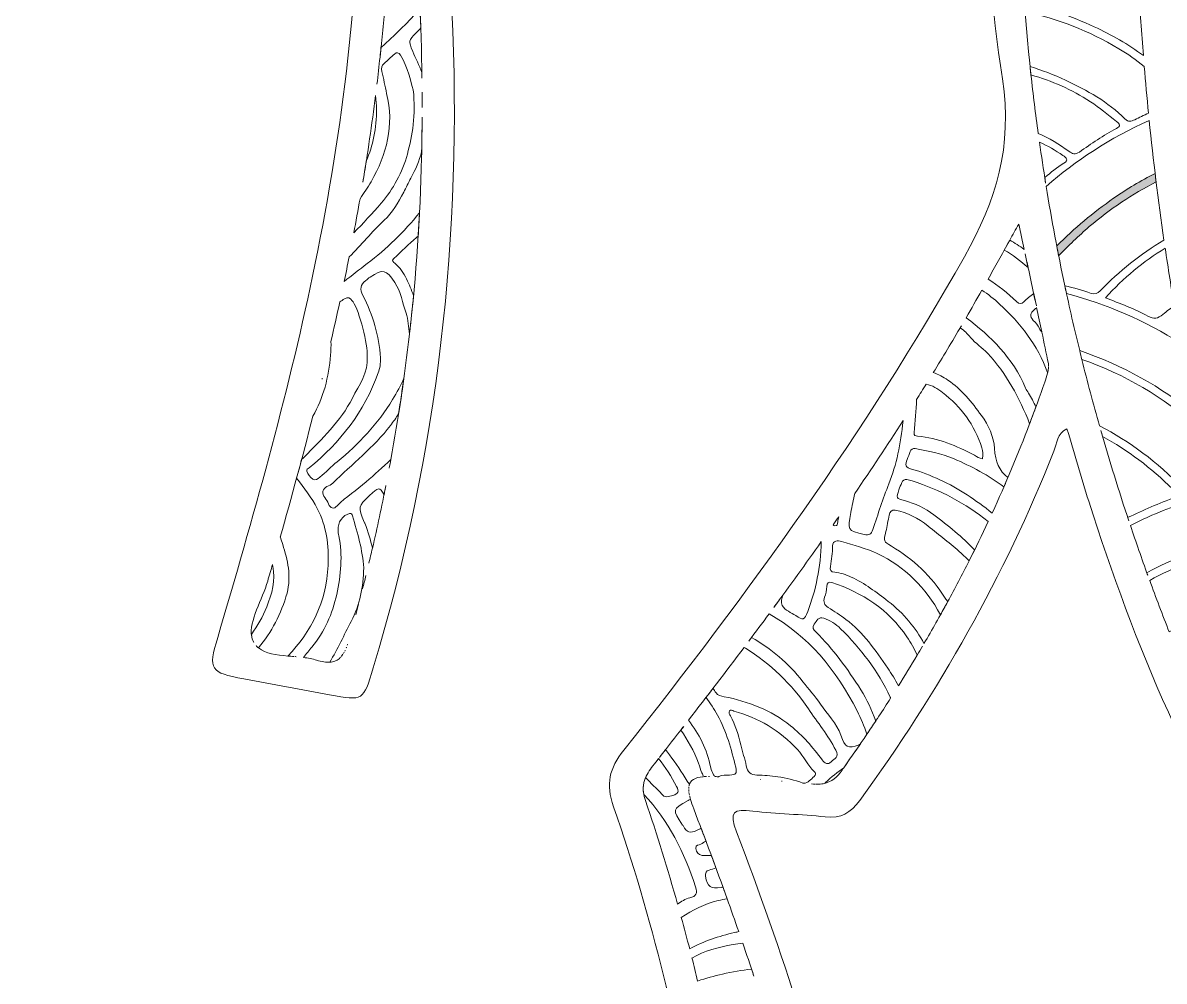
# Model space of a CAD drawing. Extents: x 39 to 1962, y -794 to -206.
# Drawn here: x 39.5 to 190.4, y -694.8 to -568 of the extents above; entities that cross this region are included whole.
import ezdxf

# ---------------------------------------------------------------- set-up
doc = ezdxf.new("R2010")
doc.units = 0
doc.header["$MEASUREMENT"] = 0
doc.layers.add('Layer 1', color=7, linetype='Continuous')

# ---------------------------------------------------------------- blocks, each defined once
blk = doc.blocks.new('block 3')
at = {"layer": 'Layer 1', "true_color": 0xffffff}
h = blk.add_hatch(color=7, dxfattribs=at)
h.dxf.hatch_style = 2
edge = h.paths.add_edge_path()
edge.add_spline(control_points=[(180.51, -594.99), (183.24, -592.65), (186.21, -590.69), (189.36, -589.08), (189.31, -588.71), (189.26, -588.33), (189.22, -587.96), (187.32, -588.91), (185.48, -589.99), (183.73, -591.23), (181.04, -593.14), (178.51, -595.21), (176.21, -597.54), (176.3, -597.98), (176.38, -598.41), (176.46, -598.85), (177.75, -597.5), (179.09, -596.21), (180.51, -594.99)], knot_values=[0, 0, 0, 0, 1, 1, 1, 2, 2, 2, 3, 3, 3, 4, 4, 4, 5, 5, 5, 6, 6, 6, 6], degree=3, periodic=1)
at = {"layer": 'Layer 1', "lineweight": 0}
for points, knots in [([(393.1, -365.01), (402.1, -360.03), (410.87, -354.67), (419.38, -348.9), (441.44, -333.94), (460.4, -315.92), (474.68, -293.21), (476.14, -290.88), (476.2, -289.34), (474, -287.48), (470.25, -284.29), (466.73, -280.83), (463.09, -277.51), (460.36, -275.03), (459.69, -275.11), (457.68, -278.22), (437.77, -308.85), (412.73, -334.57), (383.28, -356.07), (381.5, -357.37), (380.16, -358.92), (379.01, -360.77), (369.69, -375.81), (359.8, -390.44), (347.75, -403.49), (340.34, -411.52), (332.34, -418.91), (323.25, -425.39), (319.92, -418.65), (316.47, -412.25), (312.69, -406.03), (312.05, -404.98), (312.32, -404), (312.5, -402.94), (314.88, -388.68), (315.68, -374.41), (312.74, -360.13), (309.8, -345.89), (303.75, -333.59), (290.87, -325.66), (289.62, -324.89), (289.75, -324.26), (290.25, -323.1), (295.27, -311.51), (296.1, -299.71), (291.68, -287.77), (291.04, -286.05), (291.71, -285.23), (292.77, -284.21), (297.51, -279.71), (302.17, -275.14), (306.93, -270.65), (320.35, -258), (334.2, -245.87), (350.31, -236.63), (369.09, -225.88), (388.99, -221.25), (410.52, -225.5), (425.78, -228.51), (439.47, -235.21), (452.46, -243.53), (453.79, -244.38), (455.22, -245.74), (456.65, -243.92), (458.11, -242.07), (456.35, -240.99), (455.25, -239.94), (450.9, -235.79), (446.32, -231.93), (441.45, -228.41), (416.56, -210.46), (389.6, -206.01), (360.48, -216.11), (343.7, -221.92), (328.86, -231.24), (314.82, -241.93), (302.87, -251.02), (291.78, -261.11), (280.8, -271.33), (279.84, -272.22), (279.14, -273.43), (277.29, -272.73), (271.76, -270.63), (266.11, -271.08), (260.55, -272.66), (258.82, -273.15), (257.28, -273.12), (255.55, -272.64), (251.51, -271.53), (247.18, -270.36), (243.21, -271.79), (237.94, -273.69), (234.56, -271.74), (231.48, -267.93), (231.28, -267.68), (231.03, -267.47), (230.8, -267.25), (214.83, -252.45), (198.42, -238.2), (179.5, -227.18), (164.15, -218.24), (147.94, -211.72), (129.96, -210.84), (101.87, -209.46), (79.56, -221.94), (59.97, -240.66), (58.97, -241.62), (58.25, -242.7), (59.37, -244), (60.45, -245.27), (61.63, -244.74), (62.8, -244.02), (66.37, -241.85), (69.9, -239.6), (73.55, -237.58), (86.52, -230.41), (100.19, -225.37), (115.09, -224.17), (135.28, -222.54), (153.33, -228.74), (170.18, -239.25), (190.25, -251.77), (206.82, -268.43), (223.73, -284.69), (224.59, -285.52), (224.84, -286.31), (224.39, -287.52), (219.89, -299.58), (220.67, -311.47), (225.76, -323.15), (226.29, -324.37), (226.19, -324.98), (225.01, -325.7), (212.58, -333.38), (206.48, -345.23), (203.48, -358.98), (200.41, -372.99), (200.86, -387.08), (203.27, -401.13), (203.74, -403.91), (203.47, -406.21), (201.96, -408.68), (199.17, -413.24), (196.6, -417.95), (194.29, -422.77), (193.08, -425.29), (192.18, -425.07), (190.27, -423.58), (184.44, -419.02), (178.83, -414.22), (173.57, -409.01), (159.02, -394.56), (147.63, -377.71), (136.75, -360.47), (135.83, -359.02), (134.89, -357.65), (133.45, -356.61), (103.54, -334.97), (78.23, -308.92), (58.21, -277.83), (56.73, -275.53), (55.37, -275.25), (53.38, -277.14), (49.97, -280.39), (46.47, -283.55), (43, -286.75), (39.46, -290.02), (39.5, -289.99), (42.11, -294.14), (55.67, -315.71), (73.62, -332.97), (94.44, -347.42), (103.59, -353.77), (113.1, -359.58), (122.84, -364.98), (125.03, -366.2), (125.19, -367.14), (123.76, -369.05), (122.03, -371.36), (120.78, -374.05), (118.97, -376.28), (116.93, -378.78), (117.14, -380.77), (118.84, -383.43), (134.92, -408.61), (155.65, -428.71), (182.54, -442.12), (184.49, -443.09), (184.84, -444), (184.05, -446.02), (178.91, -459.21), (175.08, -472.79), (172.36, -486.69), (172.01, -488.46), (171.22, -489.8), (169.93, -491.04), (164.14, -496.62), (158.05, -501.85), (151.6, -506.67), (131.99, -521.33), (110.28, -532.16), (87.72, -541.37), (84.96, -542.5), (83.83, -543.89), (83.85, -547.02), (83.97, -565.41), (81.52, -583.55), (77.78, -601.52), (74.41, -617.67), (69.89, -633.53), (65.23, -649.34), (63.96, -653.62), (64.21, -653.97), (68.67, -654.81), (72.46, -655.52), (76.24, -656.23), (80.04, -656.92), (84.51, -657.73), (84.49, -657.71), (85.81, -653.34), (94.41, -624.96), (97.62, -595.95), (96.22, -566.37), (96.1, -563.76), (96.21, -561.13), (96.21, -558.46), (97.36, -558.55), (98.01, -559.39), (98.54, -560.08), (101.22, -563.55), (104.05, -563.19), (107.76, -561.45), (128.93, -551.52), (147.79, -538.36), (164.25, -521.77), (165.27, -520.75), (165.99, -519.43), (166.86, -518.25), (167.17, -518.51), (167.49, -518.78), (167.81, -519.04), (166.27, -537.89), (166.16, -556.79), (169.02, -575.44), (170.39, -584.42), (168.22, -591.5), (163.99, -598.98), (150.94, -622.11), (135.39, -643.47), (118.96, -664.23), (117.02, -666.68), (116.52, -668.68), (117.59, -671.73), (122.74, -686.41), (126.27, -701.52), (128.92, -716.84), (132.78, -739.14), (134.55, -761.67), (135.88, -784.24), (136.05, -787.06), (136.97, -788.29), (139.83, -788.37), (144.43, -788.51), (149.02, -788.92), (153.62, -789.17), (157.71, -789.39), (158.09, -789.01), (157.96, -784.96), (157.32, -764.11), (154.05, -743.63), (149.1, -723.39), (145.07, -706.94), (139.9, -690.85), (133.86, -675.05), (132.82, -672.34), (133.48, -671.99), (136, -672.29), (139.18, -672.68), (142.41, -672.7), (145.6, -673.06), (147.68, -673.3), (148.94, -672.54), (150.15, -670.88), (160.62, -656.53), (169.29, -641.2), (175.84, -624.68), (176.23, -623.68), (176.22, -622.35), (177.56, -621.73), (178.53, -624.96), (179.42, -628.16), (180.43, -631.31), (186.54, -650.34), (194, -668.76), (205.69, -685.16), (210.88, -692.45), (216.78, -699.11), (224.93, -703.26), (234.01, -707.89), (242.13, -706.02), (248.25, -697.99), (251.88, -693.23), (253.98, -687.74), (255.55, -682.03), (256.38, -679.03), (257.08, -675.99), (258.05, -672.09), (259.04, -676.08), (259.72, -679.18), (260.6, -682.22), (262.61, -689.17), (265.18, -695.85), (270.57, -701), (275.02, -705.26), (280.27, -706.67), (286.27, -705.13), (292.39, -703.55), (297.26, -699.91), (301.61, -695.54), (313.49, -683.63), (320.92, -668.94), (327.47, -653.73), (331.92, -643.4), (335.37, -632.71), (338.68, -621.17), (339.37, -622.72), (339.79, -623.57), (340.14, -624.45), (346.72, -641.07), (355.35, -656.54), (366, -670.9), (367.23, -672.55), (368.5, -673.29), (370.56, -673.06), (373.86, -672.69), (377.19, -672.63), (380.49, -672.27), (382.79, -672.01), (383.25, -672.46), (382.37, -674.78), (376.66, -689.8), (371.66, -705.05), (367.7, -720.63), (362.29, -741.86), (358.77, -763.37), (358.13, -785.31), (358.04, -788.18), (358.81, -789.51), (361.91, -789.23), (366.82, -788.79), (371.74, -788.52), (376.66, -788.31), (379.02, -788.21), (380.06, -787.31), (380.22, -784.84), (380.99, -772.98), (381.75, -761.11), (382.82, -749.27), (385.05, -724.69), (388.78, -700.31), (396.85, -676.92), (399.27, -669.92), (398.21, -665.39), (393.72, -659.81), (376.32, -638.16), (360.52, -615.39), (347.62, -590.69), (346.25, -588.07), (345.91, -585.58), (346.33, -582.71), (348.66, -566.56), (349.53, -550.32), (349.08, -534.01), (348.95, -529.05), (348.63, -524.09), (348.39, -519.13), (348.72, -518.88), (349.04, -518.62), (349.37, -518.37), (350.31, -519.66), (351.1, -521.09), (352.22, -522.21), (369.01, -539.1), (388.3, -552.39), (410.02, -562.19), (412.7, -563.39), (414.6, -563.24), (416.51, -560.99), (417.41, -559.92), (418.42, -558.76), (420.07, -558.25), (420.07, -559.04), (420.1, -559.56), (420.06, -560.09), (418.99, -577.02), (419.32, -593.92), (421.34, -610.78), (423.12, -625.59), (426.18, -640.13), (430.44, -654.43), (431.14, -656.76), (432.21, -657.81), (434.85, -657.21), (439.23, -656.2), (443.66, -655.44), (448.1, -654.71), (450.93, -654.24), (451.94, -653.1), (451.01, -650.11), (449, -643.67), (447.23, -637.16), (445.43, -630.67), (437.74, -602.81), (432.05, -574.63), (432.24, -545.56), (432.25, -543.4), (431.13, -542.57), (429.43, -541.84), (422.26, -538.74), (415.05, -535.73), (407.99, -532.4), (385.48, -521.79), (364.49, -508.86), (346.54, -491.4), (345.01, -489.92), (344.03, -488.35), (343.63, -486.24), (341.08, -472.85), (337.4, -459.76), (332.44, -447.08), (331.18, -443.87), (332.02, -442.81), (334.76, -441.42), (361.45, -427.86), (381.9, -407.6), (397.73, -382.42), (398.94, -380.49), (398.94, -379.03), (397.61, -377.2), (395.67, -374.51), (394.11, -371.55), (392.17, -368.86), (390.82, -367), (391.1, -366.11), (393.1, -365.01)], [0, 0, 0, 0, 1, 1, 1, 2, 2, 2, 3, 3, 3, 4, 4, 4, 5, 5, 5, 6, 6, 6, 7, 7, 7, 8, 8, 8, 9, 9, 9, 10, 10, 10, 11, 11, 11, 12, 12, 12, 13, 13, 13, 14, 14, 14, 15, 15, 15, 16, 16, 16, 17, 17, 17, 18, 18, 18, 19, 19, 19, 20, 20, 20, 21, 21, 21, 22, 22, 22, 23, 23, 23, 24, 24, 24, 25, 25, 25, 26, 26, 26, 27, 27, 27, 28, 28, 28, 29, 29, 29, 30, 30, 30, 31, 31, 31, 32, 32, 32, 33, 33, 33, 34, 34, 34, 35, 35, 35, 36, 36, 36, 37, 37, 37, 38, 38, 38, 39, 39, 39, 40, 40, 40, 41, 41, 41, 42, 42, 42, 43, 43, 43, 44, 44, 44, 45, 45, 45, 46, 46, 46, 47, 47, 47, 48, 48, 48, 49, 49, 49, 50, 50, 50, 51, 51, 51, 52, 52, 52, 53, 53, 53, 54, 54, 54, 55, 55, 55, 56, 56, 56, 57, 57, 57, 58, 58, 58, 59, 59, 59, 60, 60, 60, 61, 61, 61, 62, 62, 62, 63, 63, 63, 64, 64, 64, 65, 65, 65, 66, 66, 66, 67, 67, 67, 68, 68, 68, 69, 69, 69, 70, 70, 70, 71, 71, 71, 72, 72, 72, 73, 73, 73, 74, 74, 74, 75, 75, 75, 76, 76, 76, 77, 77, 77, 78, 78, 78, 79, 79, 79, 80, 80, 80, 81, 81, 81, 82, 82, 82, 83, 83, 83, 84, 84, 84, 85, 85, 85, 86, 86, 86, 87, 87, 87, 88, 88, 88, 89, 89, 89, 90, 90, 90, 91, 91, 91, 92, 92, 92, 93, 93, 93, 94, 94, 94, 95, 95, 95, 96, 96, 96, 97, 97, 97, 98, 98, 98, 99, 99, 99, 100, 100, 100, 101, 101, 101, 102, 102, 102, 103, 103, 103, 104, 104, 104, 105, 105, 105, 106, 106, 106, 107, 107, 107, 108, 108, 108, 109, 109, 109, 110, 110, 110, 111, 111, 111, 112, 112, 112, 113, 113, 113, 114, 114, 114, 115, 115, 115, 116, 116, 116, 117, 117, 117, 118, 118, 118, 119, 119, 119, 120, 120, 120, 121, 121, 121, 122, 122, 122, 123, 123, 123, 124, 124, 124, 125, 125, 125, 126, 126, 126, 127, 127, 127, 128, 128, 128, 129, 129, 129, 130, 130, 130, 131, 131, 131, 132, 132, 132, 133, 133, 133, 134, 134, 134, 135, 135, 135, 136, 136, 136, 137, 137, 137, 138, 138, 138, 139, 139, 139, 140, 140, 140, 141, 141, 141, 142, 142, 142, 143, 143, 143, 144, 144, 144, 145, 145, 145, 146, 146, 146, 147, 147, 147, 148, 148, 148, 148]), ([(177.37, -575.62), (175.82, -574.88), (174.25, -574.29), (172.68, -573.82), (172.72, -574.18), (172.76, -574.54), (172.8, -574.9), (171.91, -566.74), (171.37, -558.53), (171.18, -550.28), (176.52, -550.99), (181.76, -552.48), (186.71, -554.7), (186.79, -557.23), (186.89, -559.75), (187.02, -562.27), (182.09, -559.57), (176.8, -557.82), (171.4, -556.99), (171.42, -557.32), (171.44, -557.65), (171.46, -557.99), (176.92, -558.83), (182.17, -560.63), (187.07, -563.42), (187.23, -566.4), (187.43, -569.38), (187.67, -572.35), (185.65, -570.87), (183.48, -569.6), (181.17, -568.55), (178.09, -567.14), (175, -566.11), (171.92, -565.45), (171.95, -565.82), (171.98, -566.19), (172.01, -566.55), (176.35, -567.47), (180.48, -569.11), (184.42, -571.45), (185.61, -572.16), (186.72, -572.95), (187.78, -573.8), (187.95, -575.86), (188.14, -577.92), (188.34, -579.98), (187.73, -580.26), (187.13, -580.54), (186.53, -580.84), (186.06, -581.07), (185.67, -581.18), (185.23, -580.74), (182.99, -578.45), (180.21, -576.98), (177.37, -575.62)], [0, 0, 0, 0, 1, 1, 1, 2, 2, 2, 3, 3, 3, 4, 4, 4, 5, 5, 5, 6, 6, 6, 7, 7, 7, 8, 8, 8, 9, 9, 9, 10, 10, 10, 11, 11, 11, 12, 12, 12, 13, 13, 13, 14, 14, 14, 15, 15, 15, 16, 16, 16, 17, 17, 17, 18, 18, 18, 18]), ([(87.39, -565.37), (87.39, -565.37), (87.39, -565.37), (87.39, -565.37), (88.18, -564.51), (88.91, -563.57), (89.56, -562.53), (90.5, -561.02), (91.09, -559.41), (91.46, -557.74), (91.36, -556.52), (91.26, -555.31), (91.14, -554.09), (91.82, -561.16), (92.16, -568.24), (92.25, -575.33), (92.25, -575.08), (92.25, -574.83), (92.24, -574.58), (91.88, -573.64), (91.4, -572.74), (91.03, -571.81), (90.46, -570.38), (90.44, -570.4), (91.49, -569.35), (91.7, -569.14), (91.9, -568.92), (92.09, -568.69), (92.06, -567.86), (92.03, -567.03), (91.99, -566.19), (90.53, -567.88), (88.88, -569.4), (87.24, -570.94), (87.11, -571.06), (86.97, -571.18), (86.83, -571.3), (86.79, -571.73), (86.75, -572.15), (86.7, -572.58), (86.58, -573.77), (86.44, -574.95), (86.3, -576.13), (86.44, -574.95), (86.58, -573.77), (86.7, -572.58), (86.95, -570.18), (87.18, -567.78), (87.39, -565.37)], [0, 0, 0, 0, 1, 1, 1, 2, 2, 2, 3, 3, 3, 4, 4, 4, 5, 5, 5, 6, 6, 6, 7, 7, 7, 8, 8, 8, 9, 9, 9, 10, 10, 10, 11, 11, 11, 12, 12, 12, 13, 13, 13, 14, 14, 14, 15, 15, 15, 16, 16, 16, 16]), ([(84.06, -591.29), (84.57, -590.56), (85.06, -589.82), (85.51, -589.04), (87.61, -585.45), (88.59, -581.59), (87.58, -577.37), (87.35, -576.4), (87.18, -575.42), (86.95, -574.45), (86.85, -574.02), (86.9, -573.69), (87.25, -573.39), (87.71, -573), (88.14, -572.56), (88.6, -572.16), (88.9, -571.88), (89.17, -571.91), (89.4, -572.29), (90.39, -573.94), (90.76, -575.82), (91.1, -576.9), (91.45, -580.29), (91.01, -582.88), (90.32, -585.39), (89.67, -587.81), (88.47, -590.03), (86.84, -591.9), (85.68, -593.24), (84.47, -594.55), (83.23, -595.82), (83.52, -594.31), (83.79, -592.8), (84.06, -591.29)], [0, 0, 0, 0, 1, 1, 1, 2, 2, 2, 3, 3, 3, 4, 4, 4, 5, 5, 5, 6, 6, 6, 7, 7, 7, 8, 8, 8, 9, 9, 9, 10, 10, 10, 11, 11, 11, 11]), ([(173.75, -582.65), (173.4, -580.08), (173.09, -577.5), (172.8, -574.92), (175.54, -575.7), (178.16, -576.85), (180.65, -578.46), (181.87, -579.24), (182.97, -580.2), (184.12, -581.07), (184.57, -581.41), (184.73, -581.69), (184.09, -582.01), (182.36, -582.9), (180.79, -584.03), (179.2, -585.12), (178.64, -585.5), (178.28, -585.36), (177.82, -585.02), (176.55, -584.08), (175.18, -583.28), (173.75, -582.65)], [0, 0, 0, 0, 1, 1, 1, 2, 2, 2, 3, 3, 3, 4, 4, 4, 5, 5, 5, 6, 6, 6, 7, 7, 7, 7]), ([(86.12, -577.62), (86.12, -577.62), (86.12, -577.62), (86.11, -577.63), (86.19, -578.28), (86.22, -578.89), (86.24, -579.4), (86.25, -582.01), (85.76, -584.28), (84.88, -586.33), (84.74, -587.26), (84.59, -588.19), (84.43, -589.11), (85.07, -585.3), (85.63, -581.47), (86.12, -577.62)], [0, 0, 0, 0, 1, 1, 1, 2, 2, 2, 3, 3, 3, 4, 4, 4, 5, 5, 5, 5]), ([(92.27, -579.23), (92.27, -578.56), (92.27, -577.89), (92.27, -577.22), (92.27, -577.89), (92.27, -578.56), (92.27, -579.23)], [0, 0, 0, 0, 1, 1, 1, 2, 2, 2, 2]), ([(90.61, -609.13), (90.8, -607.46), (90.97, -605.79), (91.13, -604.11), (90.86, -603.37), (90.56, -602.63), (90.22, -601.91), (89.84, -601.12), (89.32, -600.42), (88.67, -599.84), (88.48, -599.67), (88.17, -599.52), (88.53, -599.19), (89.53, -598.27), (90.52, -597.33), (91.52, -596.41), (91.6, -596.34), (91.67, -596.28), (91.75, -596.24), (91.81, -595.21), (91.88, -594.17), (91.93, -593.14), (89.9, -595.68), (87.58, -597.92), (85.01, -599.87), (83.98, -600.65), (82.97, -601.45), (81.95, -602.25), (82.18, -601.17), (82.41, -600.08), (82.62, -598.99), (82.62, -598.99), (82.62, -598.99), (82.62, -598.99), (84.22, -597.44), (85.62, -595.68), (87.24, -594.15), (88.31, -593.16), (89.13, -591.81), (89.83, -590.44), (90.15, -589.82), (90.45, -589.18), (90.79, -588.57), (91.42, -587.43), (91.88, -586.27), (92.21, -585.09), (92.24, -583.55), (92.26, -582.02), (92.27, -580.49), (92.26, -582.28), (92.24, -584.07), (92.2, -585.86), (92.03, -593.67), (91.49, -601.42), (90.61, -609.13)], [0, 0, 0, 0, 1, 1, 1, 2, 2, 2, 3, 3, 3, 4, 4, 4, 5, 5, 5, 6, 6, 6, 7, 7, 7, 8, 8, 8, 9, 9, 9, 10, 10, 10, 11, 11, 11, 12, 12, 12, 13, 13, 13, 14, 14, 14, 15, 15, 15, 16, 16, 16, 17, 17, 17, 18, 18, 18, 18]), ([(174.81, -589.67), (178.69, -586.28), (183.26, -583.25), (188.44, -580.93), (188.97, -586.22), (189.62, -591.5), (190.39, -596.78), (190.39, -596.78), (190.39, -596.77), (190.39, -596.77), (187.29, -598.62), (184.48, -600.85), (181.95, -603.46), (181.59, -603.82), (181.27, -603.98), (180.77, -603.81), (179.62, -603.42), (178.45, -603.09), (177.27, -602.8), (176.35, -598.44), (175.53, -594.06), (174.81, -589.67)], [0, 0, 0, 0, 1, 1, 1, 2, 2, 2, 3, 3, 3, 4, 4, 4, 5, 5, 5, 6, 6, 6, 7, 7, 7, 7]), ([(173.92, -583.81), (174.99, -584.31), (176.02, -584.89), (177.02, -585.56), (177.5, -585.89), (177.82, -586.17), (177.14, -586.59), (176.24, -587.15), (175.42, -587.81), (174.63, -588.5), (174.66, -588.74), (174.7, -588.99), (174.74, -589.23), (174.45, -587.43), (174.18, -585.62), (173.92, -583.81)], [0, 0, 0, 0, 1, 1, 1, 2, 2, 2, 3, 3, 3, 4, 4, 4, 5, 5, 5, 5]), ([(180.51, -594.99), (183.24, -592.65), (186.21, -590.69), (189.36, -589.08), (189.31, -588.71), (189.26, -588.33), (189.22, -587.96), (187.32, -588.91), (185.48, -589.99), (183.73, -591.23), (181.04, -593.14), (178.51, -595.21), (176.21, -597.54), (176.3, -597.98), (176.38, -598.41), (176.46, -598.85), (177.75, -597.5), (179.09, -596.21), (180.51, -594.99)], [0, 0, 0, 0, 1, 1, 1, 2, 2, 2, 3, 3, 3, 4, 4, 4, 5, 5, 5, 6, 6, 6, 6]), ([(171.18, -594.65), (171.42, -595.78), (171.66, -596.9), (171.9, -598), (171.29, -597.55), (170.65, -597.14), (170, -596.76), (170.38, -596.08), (170.77, -595.38), (171.18, -594.65)], [0, 0, 0, 0, 1, 1, 1, 2, 2, 2, 3, 3, 3, 3]), ([(169.94, -596.88), (169.71, -597.29), (169.49, -597.69), (169.27, -598.08), (170.4, -598.74), (171.45, -599.51), (172.42, -600.41), (172.29, -599.8), (172.16, -599.19), (172.02, -598.57), (172.53, -600.93), (173.03, -603.23), (173.51, -605.48), (173.39, -604.94), (173.28, -604.4), (173.16, -603.85), (172.7, -604.16), (172.26, -604.51), (171.87, -604.92), (171.53, -605.29), (171.24, -605.23), (170.9, -604.9), (169.73, -603.78), (168.49, -602.76), (167.13, -601.92), (168.03, -600.31), (168.93, -598.68), (169.94, -596.88)], [0, 0, 0, 0, 1, 1, 1, 2, 2, 2, 3, 3, 3, 4, 4, 4, 5, 5, 5, 6, 6, 6, 7, 7, 7, 8, 8, 8, 9, 9, 9, 9]), ([(191.82, -605.78), (191.8, -605.66), (191.78, -605.55), (191.76, -605.43), (191.25, -605.8), (190.75, -606.19), (190.26, -606.59), (189.55, -607.17), (189.05, -607.24), (188.27, -606.82), (186.48, -605.86), (184.57, -605.15), (182.65, -604.4), (185.01, -601.79), (187.67, -599.6), (190.55, -597.83), (190.94, -600.48), (191.36, -603.13), (191.82, -605.78)], [0, 0, 0, 0, 1, 1, 1, 2, 2, 2, 3, 3, 3, 4, 4, 4, 5, 5, 5, 6, 6, 6, 6]), ([(88.36, -617.86), (86.41, -621.08), (83.89, -623.75), (81.03, -626.09), (80.25, -626.74), (79.52, -627.46), (78.75, -628.13), (78.48, -628.36), (78.18, -628.64), (77.8, -628.37), (77.43, -628.11), (77.17, -627.74), (77.01, -627.31), (76.92, -627.06), (77.19, -627.01), (77.33, -626.89), (81.42, -623.54), (84.63, -619.48), (86.47, -614.31), (86.57, -614.02), (86.65, -613.72), (86.7, -613.41), (86.75, -613.05), (86.75, -612.67), (86.78, -612.35), (86.59, -609.38), (85.74, -606.66), (84.44, -604.1), (84, -603.25), (84.12, -602.67), (84.81, -602.13), (85, -601.98), (85.19, -601.81), (85.39, -601.67), (87.05, -600.54), (87.54, -600.63), (88.67, -602.38), (89.46, -603.6), (89.68, -605.07), (90.14, -606.42), (90.43, -607.29), (90.49, -608.25), (90.6, -609.19), (89.96, -614.75), (89.14, -620.29), (88.13, -625.8), (87.06, -626.8), (85.96, -627.77), (84.87, -628.75), (83.64, -629.87), (82.18, -630.67), (81.04, -631.91), (80.6, -632.39), (80.12, -632.28), (79.89, -631.65), (79.68, -631.06), (79.04, -630.61), (79.15, -629.99), (79.26, -629.38), (80.04, -629.32), (80.45, -628.92), (83.02, -626.39), (85.87, -624.18), (88.09, -621.28), (88.47, -620.79), (88.82, -620.28), (89.16, -619.76), (89.41, -618.18), (89.64, -616.6), (89.86, -615.01), (89.45, -615.99), (88.93, -616.93), (88.36, -617.86)], [0, 0, 0, 0, 1, 1, 1, 2, 2, 2, 3, 3, 3, 4, 4, 4, 5, 5, 5, 6, 6, 6, 7, 7, 7, 8, 8, 8, 9, 9, 9, 10, 10, 10, 11, 11, 11, 12, 12, 12, 13, 13, 13, 14, 14, 14, 15, 15, 15, 16, 16, 16, 17, 17, 17, 18, 18, 18, 19, 19, 19, 20, 20, 20, 21, 21, 21, 22, 22, 22, 23, 23, 23, 24, 24, 24, 24]), ([(172.63, -621.02), (172.91, -620.29), (173.19, -619.57), (173.45, -618.83), (173.15, -618.21), (172.82, -617.6), (172.47, -617), (172.34, -616.78), (172.19, -616.58), (172.09, -616.34), (170.39, -612.33), (167.48, -609.51), (164.22, -607.03), (164.92, -605.83), (165.61, -604.62), (166.29, -603.4), (167.14, -603.92), (167.91, -604.54), (168.65, -605.23), (171.38, -607.76), (173.7, -610.63), (174.97, -614.29), (174.98, -614.32), (174.99, -614.34), (175, -614.37), (174.89, -614.78), (174.74, -615.19), (174.61, -615.57), (173.98, -617.41), (173.32, -619.22), (172.63, -621.02)], [0, 0, 0, 0, 1, 1, 1, 2, 2, 2, 3, 3, 3, 4, 4, 4, 5, 5, 5, 6, 6, 6, 7, 7, 7, 8, 8, 8, 9, 9, 9, 10, 10, 10, 10]), ([(177.28, -602.81), (177.35, -603.15), (177.42, -603.5), (177.5, -603.84), (182.78, -605.21), (187.83, -607.41), (192.64, -610.43), (193.25, -613.71), (193.89, -616.99), (194.59, -620.26), (194.56, -620.13), (194.53, -619.99), (194.5, -619.86), (190.03, -616.16), (184.94, -613.33), (179.24, -611.39), (178.54, -608.54), (177.88, -605.68), (177.28, -602.81)], [0, 0, 0, 0, 1, 1, 1, 2, 2, 2, 3, 3, 3, 4, 4, 4, 5, 5, 5, 6, 6, 6, 6]), ([(77.82, -620.07), (79.23, -617.64), (79.91, -614.88), (80.17, -611.97), (80.22, -611.38), (80.23, -610.78), (80.21, -610.18), (80.21, -610.18), (80.21, -610.18), (80.21, -610.19), (80.61, -608.44), (81, -606.7), (81.38, -604.95), (81.38, -604.95), (81.38, -604.95), (81.38, -604.95), (81.59, -604.82), (81.79, -604.68), (82, -604.54), (82.43, -604.25), (82.76, -604.34), (83.03, -604.78), (83.06, -604.83), (83.09, -604.87), (83.13, -604.92), (83.97, -606.17), (85.13, -610.56), (85.01, -612.21), (85.2, -614.26), (83.92, -615.92), (83.04, -617.67), (81.49, -620.76), (79, -623.07), (76.65, -625.47), (76.53, -625.6), (76.43, -625.69), (76.33, -625.77), (76.11, -626.6), (75.89, -627.42), (75.67, -628.25), (76.64, -629.56), (77.66, -630.82), (78.41, -632.27), (79.6, -634.57), (79.97, -637.13), (79.84, -639.79), (79.6, -644.66), (77.64, -648.54), (74.49, -651.78), (72.99, -651.65), (71.56, -651.46), (70.64, -650.72), (72.34, -648.62), (73.65, -646.25), (74.4, -643.45), (75, -641.2), (74.47, -639.1), (73.84, -637.02), (73.74, -636.69), (73.62, -636.36), (73.52, -636.03), (73.52, -636.04), (73.51, -636.04), (73.51, -636.05), (75.01, -630.74), (76.46, -625.41), (77.82, -620.07)], [0, 0, 0, 0, 1, 1, 1, 2, 2, 2, 3, 3, 3, 4, 4, 4, 5, 5, 5, 6, 6, 6, 7, 7, 7, 8, 8, 8, 9, 9, 9, 10, 10, 10, 11, 11, 11, 12, 12, 12, 13, 13, 13, 14, 14, 14, 15, 15, 15, 16, 16, 16, 17, 17, 17, 18, 18, 18, 19, 19, 19, 20, 20, 20, 21, 21, 21, 22, 22, 22, 22]), ([(174.23, -608.91), (174.11, -608.81), (174.01, -608.66), (173.91, -608.46), (173.72, -608.06), (173.42, -607.7), (173.11, -607.39), (172.56, -606.81), (172.71, -606.43), (173.26, -605.93), (173.36, -605.85), (173.46, -605.77), (173.55, -605.69), (173.78, -606.77), (174.01, -607.84), (174.23, -608.91)], [0, 0, 0, 0, 1, 1, 1, 2, 2, 2, 3, 3, 3, 4, 4, 4, 5, 5, 5, 5]), ([(160.75, -628.47), (159.53, -627.92), (158.3, -627.4), (157.01, -627.06), (156.23, -626.86), (156.11, -626.47), (156.42, -625.78), (156.57, -625.45), (156.69, -625.1), (156.82, -624.75), (156.93, -624.44), (157.15, -624.31), (157.46, -624.33), (159.18, -624.71), (160.94, -624.97), (162.57, -625.67), (164.95, -626.69), (167.19, -627.91), (169.23, -629.4), (169.41, -628.99), (169.58, -628.57), (169.76, -628.16), (168.59, -627.32), (168.08, -626.08), (167.98, -624.34), (167.9, -622.81), (167.18, -621.24), (166.25, -619.97), (164.97, -618.21), (163.61, -616.5), (161.8, -615.28), (161.19, -614.86), (160.55, -614.51), (159.88, -614.3), (161.14, -612.24), (162.38, -610.17), (163.6, -608.09), (163.55, -608.18), (163.49, -608.27), (163.44, -608.36), (163.94, -608.74), (164.41, -609.15), (164.82, -609.65), (165.48, -610.44), (166.34, -610.98), (167.05, -611.74), (169.59, -614.44), (171.27, -617.65), (172.62, -621.05), (171.1, -625.06), (169.45, -629), (167.67, -632.88), (165.51, -631.17), (163.27, -629.6), (160.75, -628.47)], [0, 0, 0, 0, 1, 1, 1, 2, 2, 2, 3, 3, 3, 4, 4, 4, 5, 5, 5, 6, 6, 6, 7, 7, 7, 8, 8, 8, 9, 9, 9, 10, 10, 10, 11, 11, 11, 12, 12, 12, 13, 13, 13, 14, 14, 14, 15, 15, 15, 16, 16, 16, 17, 17, 17, 18, 18, 18, 18]), ([(175.13, -613.41), (175.13, -613.31), (175.11, -613.21), (175.1, -613.11), (174.82, -611.72), (174.53, -610.33), (174.24, -608.94), (174.53, -610.33), (174.82, -611.72), (175.1, -613.11), (175.11, -613.21), (175.12, -613.31), (175.13, -613.41)], [0, 0, 0, 0, 1, 1, 1, 2, 2, 2, 3, 3, 3, 4, 4, 4, 4]), ([(179.24, -611.4), (179.33, -611.78), (179.43, -612.16), (179.52, -612.54), (179.43, -612.16), (179.33, -611.78), (179.24, -611.4)], [0, 0, 0, 0, 1, 1, 1, 2, 2, 2, 2]), ([(179.52, -612.55), (185.19, -614.51), (190.3, -617.53), (194.87, -621.57), (195.53, -624.64), (196.23, -627.7), (196.97, -630.76), (197.45, -632.75), (197.95, -634.73), (198.46, -636.71), (194.85, -637.63), (191.41, -638.98), (188.12, -640.77), (188.16, -640.88), (188.2, -640.99), (188.25, -641.1), (187.45, -638.91), (186.69, -636.71), (185.95, -634.51), (186.88, -634.05), (187.83, -633.59), (188.8, -633.17), (191.4, -632.03), (194.04, -631.1), (196.88, -630.39), (196.8, -630.04), (196.72, -629.69), (196.63, -629.34), (195.88, -629.54), (195.13, -629.75), (194.39, -629.99), (193.74, -630.2), (193.35, -630.09), (192.87, -629.59), (189.51, -626.13), (185.84, -623.38), (181.87, -621.34), (181.04, -618.42), (180.26, -615.48), (179.52, -612.55)], [0, 0, 0, 0, 1, 1, 1, 2, 2, 2, 3, 3, 3, 4, 4, 4, 5, 5, 5, 6, 6, 6, 7, 7, 7, 8, 8, 8, 9, 9, 9, 10, 10, 10, 11, 11, 11, 12, 12, 12, 13, 13, 13, 13]), ([(175.07, -614.07), (175.05, -614.17), (175.03, -614.27), (175, -614.37), (175.03, -614.27), (175.05, -614.17), (175.07, -614.07)], [0, 0, 0, 0, 1, 1, 1, 2, 2, 2, 2]), ([(175.11, -613.77), (175.1, -613.86), (175.09, -613.95), (175.07, -614.04), (175.09, -613.95), (175.1, -613.86), (175.11, -613.77)], [0, 0, 0, 0, 1, 1, 1, 2, 2, 2, 2]), ([(175.13, -613.47), (175.13, -613.55), (175.13, -613.64), (175.12, -613.72), (175.13, -613.64), (175.13, -613.55), (175.13, -613.47)], [0, 0, 0, 0, 1, 1, 1, 2, 2, 2, 2]), ([(79.03, -615.17), (79.04, -615.13), (79.05, -615.09), (79.06, -615.05), (79.05, -615.09), (79.04, -615.13), (79.03, -615.17)], [0, 0, 0, 0, 1, 1, 1, 2, 2, 2, 2]), ([(157.68, -617.84), (158.1, -617.16), (158.52, -616.49), (158.94, -615.81), (158.94, -615.81), (158.94, -615.82), (158.94, -615.82), (159.75, -616), (160.45, -616.4), (161.11, -616.92), (163.53, -618.82), (165.37, -621.19), (166.3, -624.26), (166.47, -624.81), (166.49, -624.94), (166.38, -625.68), (165.98, -625.66), (165.67, -625.41), (165.34, -625.23), (162.95, -623.99), (160.51, -622.93), (157.81, -622.7), (157.53, -622.67), (157.3, -622.66), (157.33, -622.22), (157.46, -620.76), (157.58, -619.3), (157.68, -617.84)], [0, 0, 0, 0, 1, 1, 1, 2, 2, 2, 3, 3, 3, 4, 4, 4, 5, 5, 5, 6, 6, 6, 7, 7, 7, 8, 8, 8, 9, 9, 9, 9]), ([(149.49, -630.29), (151.67, -627.11), (153.8, -623.9), (155.88, -620.65), (155.58, -623.8), (155.01, -626.44), (154, -629.01), (153.22, -630.98), (152.57, -633.01), (151.9, -635.03), (151.69, -635.69), (151.36, -635.84), (150.75, -635.69), (148.51, -635.16), (148.5, -635.17), (148.97, -632.79), (149.14, -631.95), (149.32, -631.12), (149.49, -630.29), (149.49, -630.29), (149.49, -630.29), (149.49, -630.29)], [0, 0, 0, 0, 1, 1, 1, 2, 2, 2, 3, 3, 3, 4, 4, 4, 5, 5, 5, 6, 6, 6, 7, 7, 7, 7]), ([(185.75, -633.92), (184.42, -629.94), (183.19, -625.95), (182.04, -621.95), (182.12, -622.21), (182.19, -622.48), (182.27, -622.75), (185.6, -624.56), (188.69, -626.89), (191.54, -629.72), (191.78, -629.96), (192, -630.22), (192.35, -630.61), (190.11, -631.45), (188.02, -632.27), (186.02, -633.29), (185.84, -633.38), (185.7, -633.41), (185.57, -633.39), (185.63, -633.57), (185.69, -633.74), (185.75, -633.92)], [0, 0, 0, 0, 1, 1, 1, 2, 2, 2, 3, 3, 3, 4, 4, 4, 5, 5, 5, 6, 6, 6, 7, 7, 7, 7]), ([(88.13, -625.81), (88.06, -626.18), (87.99, -626.56), (87.92, -626.94), (87.99, -626.56), (88.06, -626.18), (88.13, -625.81)], [0, 0, 0, 0, 1, 1, 1, 2, 2, 2, 2]), ([(85.7, -637.53), (85.46, -636.43), (85.12, -635.33), (84.7, -634.23), (84.68, -634.18), (84.65, -634.13), (84.62, -634.08), (83.77, -632.04), (83.77, -632.04), (85.32, -630.56), (86.49, -629.46), (86.63, -629.33), (87.23, -630.48), (87.31, -630.06), (87.4, -629.64), (87.48, -629.22), (86.93, -632), (86.34, -634.77), (85.7, -637.53)], [0, 0, 0, 0, 1, 1, 1, 2, 2, 2, 3, 3, 3, 4, 4, 4, 5, 5, 5, 6, 6, 6, 6]), ([(159.96, -633.1), (158.8, -632.22), (157.47, -631.61), (156.06, -631.23), (154.97, -630.93), (154.95, -630.88), (155.34, -629.79), (155.46, -629.47), (155.57, -629.15), (155.71, -628.84), (155.83, -628.56), (156.04, -628.39), (156.4, -628.45), (156.59, -628.49), (156.84, -628.54), (157.07, -628.61), (160.78, -629.79), (164.14, -631.6), (167.14, -634), (166.32, -635.75), (165.49, -637.48), (164.62, -639.19), (164.87, -638.71), (165.1, -638.22), (165.35, -637.73), (163.7, -636.03), (161.85, -634.54), (159.96, -633.1)], [0, 0, 0, 0, 1, 1, 1, 2, 2, 2, 3, 3, 3, 4, 4, 4, 5, 5, 5, 6, 6, 6, 7, 7, 7, 8, 8, 8, 9, 9, 9, 9]), ([(161.47, -644.13), (159.63, -641.23), (157.23, -638.97), (154.34, -637.26), (153.25, -636.63), (153.3, -636.58), (153.62, -635.32), (153.79, -634.61), (153.9, -633.87), (154.03, -633.15), (154.11, -632.69), (154.36, -632.44), (154.85, -632.47), (156.43, -632.83), (157.91, -633.52), (159.21, -634.59), (160.67, -635.78), (162.19, -636.91), (163.55, -638.18), (163.91, -638.51), (164.27, -638.85), (164.62, -639.2), (163.7, -641.01), (162.75, -642.81), (161.78, -644.6), (161.68, -644.45), (161.57, -644.29), (161.47, -644.13)], [0, 0, 0, 0, 1, 1, 1, 2, 2, 2, 3, 3, 3, 4, 4, 4, 5, 5, 5, 6, 6, 6, 7, 7, 7, 8, 8, 8, 9, 9, 9, 9]), ([(78.31, -652.33), (77.77, -652.16), (77.18, -652.05), (76.58, -651.97), (76.95, -651.51), (77.32, -651.05), (77.69, -650.59), (79.35, -648.56), (80.42, -646.21), (80.98, -643.63), (81.53, -641.07), (81.79, -638.48), (81.24, -635.87), (81.18, -635.63), (81.18, -635.37), (81.16, -635.11), (81.08, -634.09), (81.75, -633.14), (82.68, -632.93), (82.96, -632.87), (83, -633.06), (83.05, -633.25), (83.75, -635.53), (84.39, -637.82), (84.55, -640.11), (84.49, -642.68), (84.02, -645.01), (82.89, -647.2), (81.96, -649.01), (81.07, -650.84), (80.06, -652.61), (79.57, -652.64), (78.99, -652.55), (78.31, -652.33)], [0, 0, 0, 0, 1, 1, 1, 2, 2, 2, 3, 3, 3, 4, 4, 4, 5, 5, 5, 6, 6, 6, 7, 7, 7, 8, 8, 8, 9, 9, 9, 10, 10, 10, 11, 11, 11, 11]), ([(146.62, -634.45), (146.87, -634.09), (147.12, -633.73), (147.37, -633.37), (147.32, -633.6), (147.28, -633.82), (147.24, -634.04), (147.19, -634.29), (147.21, -634.61), (146.85, -634.56), (146.74, -634.55), (146.67, -634.5), (146.63, -634.44), (146.63, -634.44), (146.62, -634.45), (146.62, -634.45)], [0, 0, 0, 0, 1, 1, 1, 2, 2, 2, 3, 3, 3, 4, 4, 4, 5, 5, 5, 5]), ([(138.78, -645.36), (140.91, -642.48), (143.01, -639.57), (145.07, -636.65), (144.97, -640.09), (144.35, -643.05), (143.28, -645.9), (142.85, -647.04), (142.64, -647.1), (141.68, -646.44), (141.07, -646.02), (140.29, -645.77), (139.91, -645.11), (139.65, -644.65), (139.84, -644.16), (140.02, -643.68), (139.61, -644.24), (139.2, -644.8), (138.78, -645.36)], [0, 0, 0, 0, 1, 1, 1, 2, 2, 2, 3, 3, 3, 4, 4, 4, 5, 5, 5, 6, 6, 6, 6]), ([(153.9, -644.55), (152.34, -643.36), (150.81, -642.14), (149.02, -641.34), (148.32, -641.03), (147.61, -640.75), (146.84, -640.71), (146.32, -640.68), (146.2, -640.42), (146.27, -639.92), (146.4, -639.03), (146.59, -638.15), (146.57, -637.22), (146.55, -636.46), (147.26, -636.49), (147.75, -636.64), (149.32, -637.16), (150.95, -637.5), (152.46, -638.23), (156.16, -640), (158.88, -642.74), (160.83, -646.32), (161.15, -645.75), (161.46, -645.18), (161.78, -644.61), (160.76, -646.47), (159.72, -648.31), (158.65, -650.13), (157.53, -648.04), (155.99, -646.15), (153.9, -644.55)], [0, 0, 0, 0, 1, 1, 1, 2, 2, 2, 3, 3, 3, 4, 4, 4, 5, 5, 5, 6, 6, 6, 7, 7, 7, 8, 8, 8, 9, 9, 9, 10, 10, 10, 10]), ([(85.22, -639.52), (85.38, -638.86), (85.54, -638.19), (85.7, -637.53), (85.54, -638.19), (85.38, -638.86), (85.22, -639.52)], [0, 0, 0, 0, 1, 1, 1, 2, 2, 2, 2]), ([(191.47, -649.58), (194.49, -647.87), (197.68, -646.6), (200.94, -645.76), (200.84, -645.42), (200.75, -645.09), (200.65, -644.76), (197.32, -645.62), (194.11, -646.91), (191.08, -648.6), (190.19, -646.33), (189.33, -644.06), (188.5, -641.78), (191.72, -640.03), (195.14, -638.69), (198.74, -637.78), (200.06, -642.82), (201.49, -647.83), (203.08, -652.77), (203.04, -652.63), (202.99, -652.48), (202.95, -652.34), (199.88, -653.1), (196.95, -654.33), (194.16, -656.04), (194.3, -656.36), (194.43, -656.68), (194.58, -657), (197.33, -655.32), (200.25, -654.12), (203.28, -653.37), (204, -655.59), (204.75, -657.79), (205.55, -659.98), (202.73, -660.58), (200.05, -661.67), (197.53, -663.32), (197.68, -663.63), (197.83, -663.93), (197.98, -664.24), (197.98, -664.23), (197.99, -664.23), (198, -664.22), (200.45, -662.63), (203.06, -661.54), (205.89, -660.93), (206.72, -663.17), (207.58, -665.4), (208.49, -667.61), (208.48, -667.58), (208.47, -667.56), (208.46, -667.54), (206.83, -667.75), (205.25, -668.15), (203.77, -669), (202.96, -669.48), (202.48, -669.42), (201.78, -668.67), (200.92, -667.77), (199.96, -666.97), (198.97, -666.19), (199.42, -667.06), (199.88, -667.92), (200.34, -668.78), (200.74, -669.13), (201.13, -669.49), (201.51, -669.85), (204.41, -672.58), (206.95, -675.63), (209.23, -678.9), (209.42, -679.17), (209.76, -679.46), (209.58, -679.81), (209.39, -680.18), (208.97, -679.97), (208.64, -679.98), (208.16, -679.98), (207.69, -680), (207.21, -680.02), (207.3, -680.15), (207.4, -680.27), (207.49, -680.4), (200.84, -670.87), (195.79, -660.42), (191.47, -649.58)], [0, 0, 0, 0, 1, 1, 1, 2, 2, 2, 3, 3, 3, 4, 4, 4, 5, 5, 5, 6, 6, 6, 7, 7, 7, 8, 8, 8, 9, 9, 9, 10, 10, 10, 11, 11, 11, 12, 12, 12, 13, 13, 13, 14, 14, 14, 15, 15, 15, 16, 16, 16, 17, 17, 17, 18, 18, 18, 19, 19, 19, 20, 20, 20, 21, 21, 21, 22, 22, 22, 23, 23, 23, 24, 24, 24, 25, 25, 25, 26, 26, 26, 27, 27, 27, 28, 28, 28, 28]), ([(71.85, -641.86), (72.06, -641.12), (72.27, -640.39), (72.49, -639.66), (72.48, -639.67), (72.48, -639.68), (72.48, -639.69), (72.49, -639.75), (72.51, -639.82), (72.52, -639.89), (72.93, -641.77), (72.4, -643.57), (71.73, -645.28), (71.21, -646.61), (70.5, -647.8), (69.69, -648.93), (69.7, -649.02), (69.71, -649.12), (69.73, -649.21), (69.33, -647.15), (71.15, -644.28), (71.85, -641.86)], [0, 0, 0, 0, 1, 1, 1, 2, 2, 2, 3, 3, 3, 4, 4, 4, 5, 5, 5, 6, 6, 6, 7, 7, 7, 7]), ([(84.84, -641.11), (84.69, -641.7), (84.54, -642.3), (84.39, -642.89), (84.54, -642.3), (84.69, -641.7), (84.84, -641.11)], [0, 0, 0, 0, 1, 1, 1, 2, 2, 2, 2]), ([(153.85, -653.38), (152.24, -651.02), (150.59, -648.67), (148.32, -646.93), (147.58, -646.36), (146.77, -645.87), (145.99, -645.37), (145.47, -645.04), (145.29, -644.63), (145.51, -644.01), (145.67, -643.56), (145.78, -643.09), (145.79, -642.59), (145.79, -642.14), (146.01, -641.88), (146.47, -642.04), (150.46, -643.41), (153.95, -645.59), (156.39, -649.25), (156.92, -650.03), (157.36, -650.84), (157.75, -651.68), (156.94, -653.04), (156.11, -654.39), (155.27, -655.73), (154.85, -654.92), (154.37, -654.13), (153.85, -653.38)], [0, 0, 0, 0, 1, 1, 1, 2, 2, 2, 3, 3, 3, 4, 4, 4, 5, 5, 5, 6, 6, 6, 7, 7, 7, 8, 8, 8, 9, 9, 9, 9]), ([(83.86, -644.92), (83.74, -645.39), (83.62, -645.85), (83.49, -646.32), (83.62, -645.85), (83.74, -645.39), (83.86, -644.92)], [0, 0, 0, 0, 1, 1, 1, 2, 2, 2, 2]), ([(148.04, -666.55), (148.77, -665.53), (149.48, -664.5), (150.19, -663.47), (150.15, -663.49), (150.11, -663.5), (150.07, -663.52), (148.56, -664.05), (148.22, -663.87), (147.65, -662.27), (147.08, -660.67), (145.88, -659.49), (144.96, -658.13), (144.26, -657.08), (143.39, -656.17), (142.62, -655.18), (140.73, -652.7), (138.42, -650.83), (135.84, -649.33), (135.72, -649.49), (135.6, -649.64), (135.49, -649.8), (136.38, -648.61), (137.27, -647.41), (138.16, -646.21), (143.31, -649.09), (147.03, -653.54), (149.8, -659.05), (150.29, -660.04), (150.74, -661.06), (151.1, -662.12), (150.1, -663.61), (149.08, -665.08), (148.04, -666.55)], [0, 0, 0, 0, 1, 1, 1, 2, 2, 2, 3, 3, 3, 4, 4, 4, 5, 5, 5, 6, 6, 6, 7, 7, 7, 8, 8, 8, 9, 9, 9, 10, 10, 10, 11, 11, 11, 11]), ([(144.13, -647.58), (144.46, -647.13), (144.69, -646.53), (145.39, -646.79), (146.22, -647.09), (146.99, -647.54), (147.62, -648.17), (150.29, -650.8), (152.57, -653.77), (154.19, -657.22), (154.21, -657.26), (154.22, -657.31), (154.24, -657.35), (153.22, -658.95), (152.17, -660.53), (151.11, -662.11), (151.5, -661.53), (151.89, -660.96), (152.27, -660.38), (151.73, -658.94), (151.14, -657.53), (150.31, -656.24), (148.53, -653.51), (146.64, -650.87), (144.35, -648.58), (144.04, -648.28), (143.82, -648.02), (144.13, -647.58)], [0, 0, 0, 0, 1, 1, 1, 2, 2, 2, 3, 3, 3, 4, 4, 4, 5, 5, 5, 6, 6, 6, 7, 7, 7, 8, 8, 8, 9, 9, 9, 9]), ([(69.73, -649.23), (69.75, -649.31), (69.77, -649.39), (69.79, -649.46), (69.77, -649.39), (69.75, -649.31), (69.73, -649.23)], [0, 0, 0, 0, 1, 1, 1, 2, 2, 2, 2]), ([(69.81, -649.53), (69.83, -649.59), (69.85, -649.65), (69.88, -649.71), (69.85, -649.65), (69.83, -649.59), (69.81, -649.53)], [0, 0, 0, 0, 1, 1, 1, 2, 2, 2, 2]), ([(69.91, -649.78), (69.94, -649.86), (69.98, -649.94), (70.02, -650.01), (69.98, -649.94), (69.94, -649.86), (69.91, -649.78)], [0, 0, 0, 0, 1, 1, 1, 2, 2, 2, 2]), ([(70.3, -650.4), (70.4, -650.51), (70.51, -650.62), (70.63, -650.71), (70.51, -650.62), (70.4, -650.51), (70.3, -650.4)], [0, 0, 0, 0, 1, 1, 1, 2, 2, 2, 2]), ([(82.23, -650.7), (82.24, -650.67), (82.26, -650.63), (82.27, -650.59), (82.26, -650.63), (82.24, -650.67), (82.23, -650.7)], [0, 0, 0, 0, 1, 1, 1, 2, 2, 2, 2]), ([(82.37, -650.33), (82.38, -650.29), (82.39, -650.25), (82.41, -650.21), (82.39, -650.25), (82.38, -650.29), (82.37, -650.33)], [0, 0, 0, 0, 1, 1, 1, 2, 2, 2, 2]), ([(158.46, -650.47), (158.22, -650.87), (157.99, -651.28), (157.75, -651.68), (157.99, -651.28), (158.22, -650.87), (158.46, -650.47)], [0, 0, 0, 0, 1, 1, 1, 2, 2, 2, 2]), ([(74.49, -651.78), (74.76, -651.8), (75.04, -651.82), (75.31, -651.84), (75.04, -651.82), (74.76, -651.8), (74.49, -651.78)], [0, 0, 0, 0, 1, 1, 1, 2, 2, 2, 2]), ([(75.43, -651.85), (75.49, -651.86), (75.55, -651.87), (75.6, -651.87), (75.55, -651.87), (75.49, -651.86), (75.43, -651.85)], [0, 0, 0, 0, 1, 1, 1, 2, 2, 2, 2]), ([(80.91, -652.38), (81.09, -652.3), (81.25, -652.18), (81.4, -652.04), (81.25, -652.18), (81.09, -652.3), (80.91, -652.38)], [0, 0, 0, 0, 1, 1, 1, 2, 2, 2, 2]), ([(81.45, -651.99), (81.49, -651.95), (81.53, -651.91), (81.57, -651.86), (81.53, -651.91), (81.49, -651.95), (81.45, -651.99)], [0, 0, 0, 0, 1, 1, 1, 2, 2, 2, 2]), ([(81.62, -651.8), (81.68, -651.72), (81.74, -651.64), (81.8, -651.55), (81.74, -651.64), (81.68, -651.72), (81.62, -651.8)], [0, 0, 0, 0, 1, 1, 1, 2, 2, 2, 2]), ([(81.87, -651.43), (81.9, -651.39), (81.93, -651.34), (81.95, -651.29), (81.93, -651.34), (81.9, -651.39), (81.87, -651.43)], [0, 0, 0, 0, 1, 1, 1, 2, 2, 2, 2]), ([(82.04, -651.13), (82.06, -651.09), (82.08, -651.05), (82.1, -651.01), (82.08, -651.05), (82.06, -651.09), (82.04, -651.13)], [0, 0, 0, 0, 1, 1, 1, 2, 2, 2, 2]), ([(135.03, -650.74), (138.33, -652.82), (141.13, -655.44), (143.36, -658.76), (144.57, -660.58), (145.96, -662.25), (146.97, -664.23), (147.46, -665.18), (146.81, -665.36), (146.39, -665.76), (145.9, -666.24), (145.53, -665.99), (145.18, -665.52), (143.95, -663.85), (142.6, -662.3), (140.99, -661), (138.39, -658.89), (135.39, -657.8), (132.22, -657.16), (131.8, -657.08), (131.38, -657.04), (131.14, -656.66), (131.01, -656.45), (130.88, -656.26), (130.74, -656.06), (130.44, -656.46), (130.13, -656.86), (129.83, -657.25), (130.37, -658), (130.88, -658.79), (131.35, -659.62), (132.53, -661.76), (133.17, -664.12), (133.75, -666.5), (133.94, -667.3), (133.77, -667.51), (132.94, -667.52), (132.45, -667.53), (131.96, -667.49), (131.5, -667.73), (131.48, -667.74), (131.47, -667.74), (131.45, -667.75), (131.46, -667.75), (131.46, -667.75), (131.46, -667.75), (131.41, -667.74), (131.36, -667.74), (131.31, -667.74), (131.2, -667.73), (131.11, -667.73), (131.01, -667.72), (130.92, -667.66), (130.84, -667.55), (130.77, -667.42), (130.65, -667.14), (130.49, -666.85), (130.44, -666.55), (129.97, -664.11), (128.91, -662.06), (127.49, -660.28), (129.97, -657.08), (132.43, -653.87), (134.86, -650.64), (134.92, -650.67), (134.97, -650.7), (135.03, -650.74)], [0, 0, 0, 0, 1, 1, 1, 2, 2, 2, 3, 3, 3, 4, 4, 4, 5, 5, 5, 6, 6, 6, 7, 7, 7, 8, 8, 8, 9, 9, 9, 10, 10, 10, 11, 11, 11, 12, 12, 12, 13, 13, 13, 14, 14, 14, 15, 15, 15, 16, 16, 16, 17, 17, 17, 18, 18, 18, 19, 19, 19, 20, 20, 20, 21, 21, 21, 22, 22, 22, 22]), ([(80.06, -652.61), (80.29, -652.59), (80.51, -652.55), (80.71, -652.47), (80.51, -652.55), (80.29, -652.59), (80.06, -652.61)], [0, 0, 0, 0, 1, 1, 1, 2, 2, 2, 2]), ([(80.71, -652.47), (80.78, -652.45), (80.84, -652.42), (80.9, -652.39), (80.84, -652.42), (80.78, -652.45), (80.71, -652.47)], [0, 0, 0, 0, 1, 1, 1, 2, 2, 2, 2]), ([(144.26, -667.55), (143.85, -667.96), (143.46, -668.42), (142.95, -668.61), (142.84, -668.6), (142.74, -668.59), (142.64, -668.58), (141.5, -668.21), (140.42, -667.87), (139.3, -667.74), (138.39, -667.63), (137.47, -667.53), (136.55, -667.53), (135.71, -667.54), (135.33, -667.13), (135.15, -666.32), (134.95, -665.38), (134.65, -664.46), (134.42, -663.52), (134.1, -662.19), (133.68, -660.9), (133.04, -659.7), (132.94, -659.5), (132.79, -659.25), (132.91, -659.05), (133.06, -658.82), (133.31, -659), (133.5, -659.06), (136.75, -659.95), (139.57, -661.61), (141.92, -664.16), (142.75, -665.07), (143.25, -666.25), (144.16, -667.08), (144.28, -667.2), (144.37, -667.43), (144.26, -667.55)], [0, 0, 0, 0, 1, 1, 1, 2, 2, 2, 3, 3, 3, 4, 4, 4, 5, 5, 5, 6, 6, 6, 7, 7, 7, 8, 8, 8, 9, 9, 9, 10, 10, 10, 11, 11, 11, 12, 12, 12, 12]), ([(127.57, -668.95), (127.59, -668.87), (127.61, -668.79), (127.64, -668.72), (127.53, -668.63), (127.43, -668.51), (127.33, -668.34), (126.62, -667.13), (125.81, -665.99), (125, -664.85), (124.83, -664.61), (124.65, -664.39), (124.47, -664.16), (124.2, -664.51), (123.92, -664.86), (123.65, -665.21), (124.72, -663.84), (125.8, -662.47), (126.87, -661.09), (126.74, -661.25), (126.61, -661.41), (126.49, -661.58), (127.42, -662.88), (128.2, -664.35), (128.83, -665.97), (129, -666.39), (129.07, -666.86), (129.28, -667.25), (129.38, -667.43), (129.44, -667.59), (129.46, -667.74), (128.33, -667.84), (127.73, -668.21), (127.57, -668.95)], [0, 0, 0, 0, 1, 1, 1, 2, 2, 2, 3, 3, 3, 4, 4, 4, 5, 5, 5, 6, 6, 6, 7, 7, 7, 8, 8, 8, 9, 9, 9, 10, 10, 10, 11, 11, 11, 11]), ([(123.55, -665.34), (124.45, -666.47), (125.24, -667.71), (125.92, -669.03), (126.28, -669.71), (126.17, -669.99), (125.45, -670.21), (125.16, -670.3), (124.87, -670.34), (124.63, -670.39), (124.29, -670.44), (124.15, -670.21), (123.97, -670.04), (123.25, -669.31), (122.54, -668.58), (121.82, -667.85), (121.79, -667.94), (121.75, -668.02), (121.72, -668.1), (121.94, -667.5), (122.31, -666.93), (122.8, -666.3), (123.05, -665.98), (123.3, -665.66), (123.55, -665.34)], [0, 0, 0, 0, 1, 1, 1, 2, 2, 2, 3, 3, 3, 4, 4, 4, 5, 5, 5, 6, 6, 6, 7, 7, 7, 8, 8, 8, 8]), ([(145.52, -668.63), (145.55, -668.59), (145.58, -668.56), (145.62, -668.53), (146.4, -667.78), (147.21, -667.13), (148.04, -666.56), (147.96, -666.67), (147.88, -666.78), (147.81, -666.89), (147.13, -667.85), (146.43, -668.4), (145.52, -668.63)], [0, 0, 0, 0, 1, 1, 1, 2, 2, 2, 3, 3, 3, 4, 4, 4, 4]), ([(121.58, -668.65), (121.56, -668.74), (121.55, -668.83), (121.54, -668.92), (121.55, -668.83), (121.56, -668.74), (121.58, -668.65)], [0, 0, 0, 0, 1, 1, 1, 2, 2, 2, 2]), ([(121.64, -668.38), (121.61, -668.47), (121.59, -668.55), (121.58, -668.64), (121.59, -668.55), (121.61, -668.47), (121.64, -668.38)], [0, 0, 0, 0, 1, 1, 1, 2, 2, 2, 2]), ([(121.72, -668.12), (121.69, -668.2), (121.66, -668.28), (121.64, -668.37), (121.66, -668.28), (121.69, -668.2), (121.72, -668.12)], [0, 0, 0, 0, 1, 1, 1, 2, 2, 2, 2]), ([(129.58, -667.73), (129.68, -667.72), (129.79, -667.72), (129.9, -667.71), (129.79, -667.72), (129.68, -667.72), (129.58, -667.73)], [0, 0, 0, 0, 1, 1, 1, 2, 2, 2, 2]), ([(130.14, -667.71), (130.19, -667.71), (130.25, -667.71), (130.3, -667.71), (130.25, -667.71), (130.19, -667.71), (130.14, -667.71)], [0, 0, 0, 0, 1, 1, 1, 2, 2, 2, 2]), ([(137.05, -668.11), (137.05, -668.11), (137.04, -668.11), (137.04, -668.1), (137.04, -668.11), (137.05, -668.11), (137.05, -668.11)], [0, 0, 0, 0, 1, 1, 1, 2, 2, 2, 2]), ([(139.87, -668.32), (139.85, -668.32), (139.84, -668.32), (139.82, -668.32), (139.84, -668.32), (139.85, -668.32), (139.87, -668.32)], [0, 0, 0, 0, 1, 1, 1, 2, 2, 2, 2]), ([(144.23, -668.73), (144.09, -668.73), (143.94, -668.72), (143.79, -668.7), (143.94, -668.72), (144.09, -668.73), (144.23, -668.73)], [0, 0, 0, 0, 1, 1, 1, 2, 2, 2, 2]), ([(144.32, -668.74), (144.45, -668.74), (144.59, -668.74), (144.71, -668.74), (144.59, -668.74), (144.46, -668.74), (144.32, -668.74)], [0, 0, 0, 0, 1, 1, 1, 2, 2, 2, 2]), ([(145.13, -668.7), (145, -668.72), (144.86, -668.73), (144.72, -668.74), (144.86, -668.73), (145, -668.72), (145.13, -668.7)], [0, 0, 0, 0, 1, 1, 1, 2, 2, 2, 2]), ([(145.52, -668.63), (145.4, -668.66), (145.27, -668.68), (145.14, -668.7), (145.27, -668.68), (145.4, -668.66), (145.52, -668.63)], [0, 0, 0, 0, 1, 1, 1, 2, 2, 2, 2]), ([(121.54, -668.92), (121.5, -669.29), (121.51, -669.69), (121.6, -670.11), (121.6, -670.11), (121.6, -670.12), (121.6, -670.12), (124.85, -673.54), (126.95, -677.77), (128.44, -682.32), (128.72, -683.17), (128.51, -683.56), (127.68, -683.76), (127.06, -683.9), (126.56, -684.25), (126.05, -684.6), (124.76, -680), (123.35, -675.43), (121.81, -670.89), (121.55, -670.14), (121.47, -669.51), (121.54, -668.92)], [0, 0, 0, 0, 1, 1, 1, 2, 2, 2, 3, 3, 3, 4, 4, 4, 5, 5, 5, 6, 6, 6, 7, 7, 7, 7]), ([(127.53, -669.32), (127.53, -669.23), (127.54, -669.15), (127.55, -669.07), (127.54, -669.15), (127.53, -669.23), (127.53, -669.32)], [0, 0, 0, 0, 1, 1, 1, 2, 2, 2, 2]), ([(127.55, -669.69), (127.54, -669.61), (127.54, -669.53), (127.54, -669.45), (127.54, -669.53), (127.54, -669.61), (127.55, -669.69)], [0, 0, 0, 0, 1, 1, 1, 2, 2, 2, 2]), ([(127.63, -670.18), (127.6, -670.06), (127.58, -669.94), (127.56, -669.82), (127.58, -669.94), (127.6, -670.05), (127.63, -670.18)], [0, 0, 0, 0, 1, 1, 1, 2, 2, 2, 2]), ([(130.52, -678.16), (130.12, -678.2), (129.72, -678.19), (129.31, -678.15), (128.78, -678.09), (128.57, -677.72), (128.49, -677.24), (128.39, -676.67), (128.9, -676.85), (129.13, -676.68), (129.35, -676.52), (129.58, -676.39), (129.81, -676.26), (129.6, -675.7), (129.39, -675.14), (129.18, -674.57), (128.98, -674.66), (128.77, -674.76), (128.57, -674.86), (127.81, -675.24), (127.22, -675.13), (126.82, -674.29), (126.8, -674.24), (126.76, -674.2), (126.73, -674.15), (125.33, -672.07), (125.34, -672.09), (127.45, -670.9), (127.56, -670.84), (127.66, -670.79), (127.76, -670.74), (127.87, -671.11), (128.01, -671.53), (128.19, -671.99), (129.71, -675.94), (131.19, -679.91), (132.61, -683.89), (132.43, -683.37), (132.24, -682.85), (132.05, -682.34), (131.97, -682.35), (131.89, -682.36), (131.82, -682.38), (130.48, -682.67), (129.96, -682.24), (129.77, -680.92), (129.7, -680.47), (129.83, -680.21), (130.24, -680.09), (130.54, -680), (130.84, -679.91), (131.13, -679.82), (130.93, -679.27), (130.73, -678.71), (130.52, -678.16)], [0, 0, 0, 0, 1, 1, 1, 2, 2, 2, 3, 3, 3, 4, 4, 4, 5, 5, 5, 6, 6, 6, 7, 7, 7, 8, 8, 8, 9, 9, 9, 10, 10, 10, 11, 11, 11, 12, 12, 12, 13, 13, 13, 14, 14, 14, 15, 15, 15, 16, 16, 16, 17, 17, 17, 18, 18, 18, 18]), ([(127.76, -670.73), (127.72, -670.59), (127.69, -670.46), (127.66, -670.33), (127.69, -670.46), (127.72, -670.59), (127.76, -670.73)], [0, 0, 0, 0, 1, 1, 1, 2, 2, 2, 2]), ([(134.15, -688.24), (133.97, -688.27), (133.79, -688.31), (133.6, -688.35), (131.52, -688.87), (129.5, -689.48), (127.66, -690.53), (127.3, -689.14), (126.93, -687.75), (126.55, -686.37), (128.03, -685.36), (129.64, -684.58), (131.43, -684.13), (131.82, -684.04), (132.22, -683.96), (132.62, -683.89), (133.13, -685.34), (133.64, -686.79), (134.15, -688.24)], [0, 0, 0, 0, 1, 1, 1, 2, 2, 2, 3, 3, 3, 4, 4, 4, 5, 5, 5, 6, 6, 6, 6]), ([(135.85, -693.22), (134.56, -693.31), (133.28, -693.56), (132.01, -693.85), (130.9, -694.11), (129.8, -694.4), (128.71, -694.77), (128.47, -693.75), (128.22, -692.73), (127.96, -691.72), (127.96, -691.72), (127.96, -691.73), (127.96, -691.74), (129.6, -690.73), (131.47, -690.31), (133.39, -689.95), (133.83, -689.87), (134.26, -689.81), (134.68, -689.77), (135.18, -691.21), (135.66, -692.66), (136.14, -694.11), (136.05, -693.81), (135.95, -693.52), (135.85, -693.22)], [0, 0, 0, 0, 1, 1, 1, 2, 2, 2, 3, 3, 3, 4, 4, 4, 5, 5, 5, 6, 6, 6, 7, 7, 7, 8, 8, 8, 8])]:
    blk.add_open_spline(points, degree=3, knots=knots, dxfattribs=at)
blk = doc.blocks.new('block 2')
at = {"layer": 'Layer 1'}
blk.add_blockref('block 3', (0, 0), dxfattribs=at)

msp = doc.modelspace()

# ---------------------------------------------------------------- block references
at = {"layer": 'Layer 1'}
msp.add_blockref('block 2', (0, 0), dxfattribs=at)

doc.saveas('drawing.dxf')
